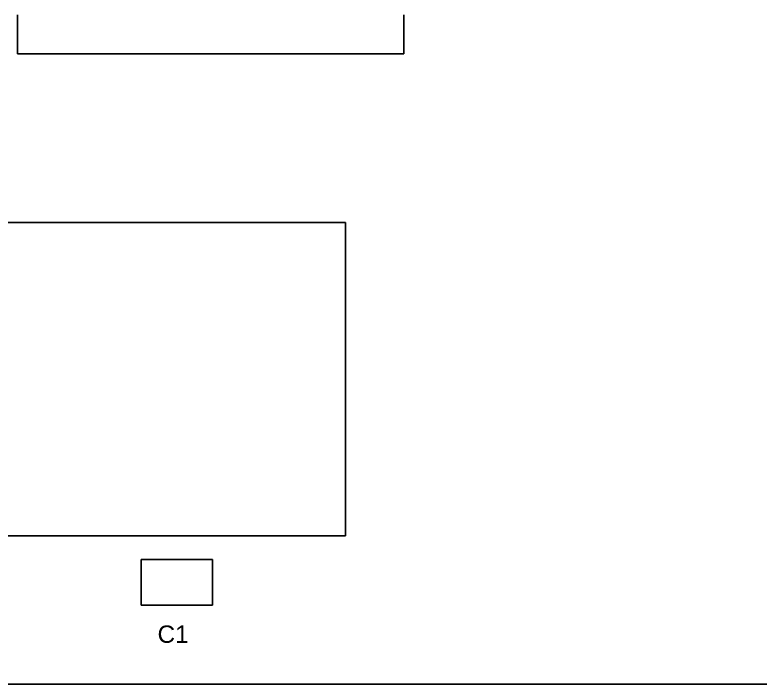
# Model space of a CAD drawing. Header units: inches. Extents: x 0 to 420, y -297 to 0.
# Drawn here: x 107.1 to 151.07, y -161.35 to -121.86 of the extents above; entities that cross this region are included whole.
import ezdxf

# ---------------------------------------------------------------- set-up
doc = ezdxf.new("R2010")
doc.units = ezdxf.units.IN
doc.header["$MEASUREMENT"] = 0
doc.styles.add('Arial0', font='arial.ttf', dxfattribs={"height": 2.265495})

msp = doc.modelspace()

# ---------------------------------------------------------------- linework, layer by layer
at = {"color": 7, "true_color": 0xffffff}
for p, q in [((107.246, -121.862), (107.246, -124.154)), ((107.246, -124.154), (107.246, -121.862)), ((130.046, -121.862), (130.046, -124.154)), ((130.046, -124.154), (130.046, -121.862)), ((130.046, -124.154), (107.246, -124.154)), ((107.246, -124.154), (130.046, -124.154)), ((126.596, -134.104), (74.696, -134.104)), ((74.696, -134.104), (126.596, -134.104)), ((126.596, -152.604), (126.596, -134.104)), ((126.596, -152.604), (126.596, -134.104)), ((74.696, -152.604), (126.596, -152.604)), ((74.696, -152.604), (126.596, -152.604)), ((114.546, -154.004), (114.546, -156.704)), ((118.746, -154.004), (114.546, -154.004)), ((114.546, -154.004), (114.546, -156.704)), ((114.546, -154.004), (118.746, -154.004)), ((118.746, -156.704), (118.746, -154.004)), ((118.746, -154.004), (118.746, -156.704)), ((114.546, -156.704), (118.746, -156.704)), ((114.546, -156.704), (118.746, -156.704))]:
    msp.add_line(p, q, dxfattribs=at)
at = {"color": 18, "true_color": 0x000000}
for p, q in [((107.246, -121.862), (107.246, -124.154)), ((107.246, -124.154), (107.246, -121.862)), ((130.046, -121.862), (130.046, -124.154)), ((130.046, -124.154), (130.046, -121.862)), ((130.046, -124.154), (107.246, -124.154)), ((107.246, -124.154), (130.046, -124.154)), ((126.596, -134.104), (74.696, -134.104)), ((74.696, -134.104), (126.596, -134.104)), ((126.596, -152.604), (126.596, -134.104)), ((126.596, -152.604), (126.596, -134.104)), ((74.696, -152.604), (126.596, -152.604)), ((74.696, -152.604), (126.596, -152.604)), ((114.546, -154.004), (114.546, -156.704)), ((118.746, -154.004), (114.546, -154.004)), ((114.546, -154.004), (114.546, -156.704)), ((114.546, -154.004), (118.746, -154.004)), ((118.746, -156.704), (118.746, -154.004)), ((118.746, -154.004), (118.746, -156.704)), ((114.546, -156.704), (118.746, -156.704)), ((114.546, -156.704), (118.746, -156.704)), ((168.646, -161.354), (12.646, -161.354))]:
    msp.add_line(p, q, dxfattribs=at)

# ---------------------------------------------------------------- texts
at = {"color": 18, "true_color": 0x000000, "style": 'Arial0'}
msp.add_text('C1', height=1.0259, dxfattribs=at).set_placement((115.512, -158.919))

doc.saveas('drawing.dxf')
